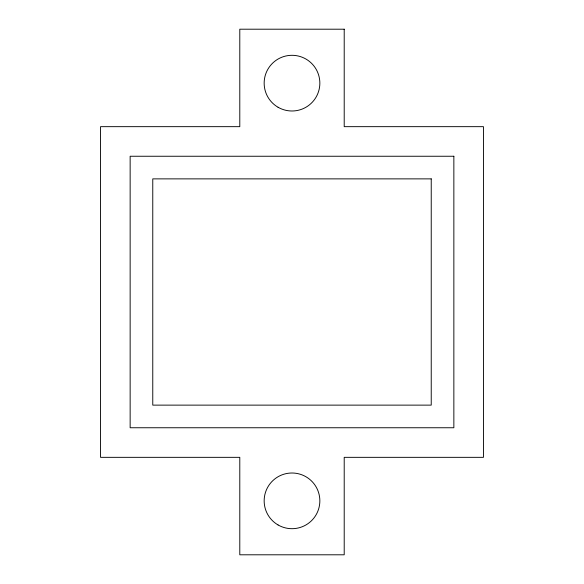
<?xml version="1.0" encoding="UTF-8"?>
<svg xmlns="http://www.w3.org/2000/svg" width="584" height="584" viewBox="0 0 584 584"><rect width="100%" height="100%" fill="white"/><g stroke="black" fill="none" stroke-linecap="round" stroke-linejoin="round"><path stroke-width="0.88" d="M344.21 29.2L239.79 29.2L239.79 126.662L100.558 126.662L100.558 457.338L239.79 457.338L239.79 554.8L344.21 554.8L344.21 457.338L483.442 457.338L483.442 126.662L344.21 126.662L344.21 29.2M453.856 156.249L130.144 156.249L130.144 427.751L453.856 427.751L453.856 156.249M431.233 178.872L152.767 178.872L152.767 405.128L431.233 405.128L431.233 178.872M278.079 107.266A27.849 27.849 0 0 0 319.849 83.154A27.849 27.849 0 0 0 278.079 59.035A27.849 27.849 0 0 0 278.079 107.266M278.079 524.965A27.849 27.849 0 0 0 319.849 500.846A27.849 27.849 0 0 0 278.079 476.734A27.849 27.849 0 0 0 278.079 524.965"/></g></svg>
